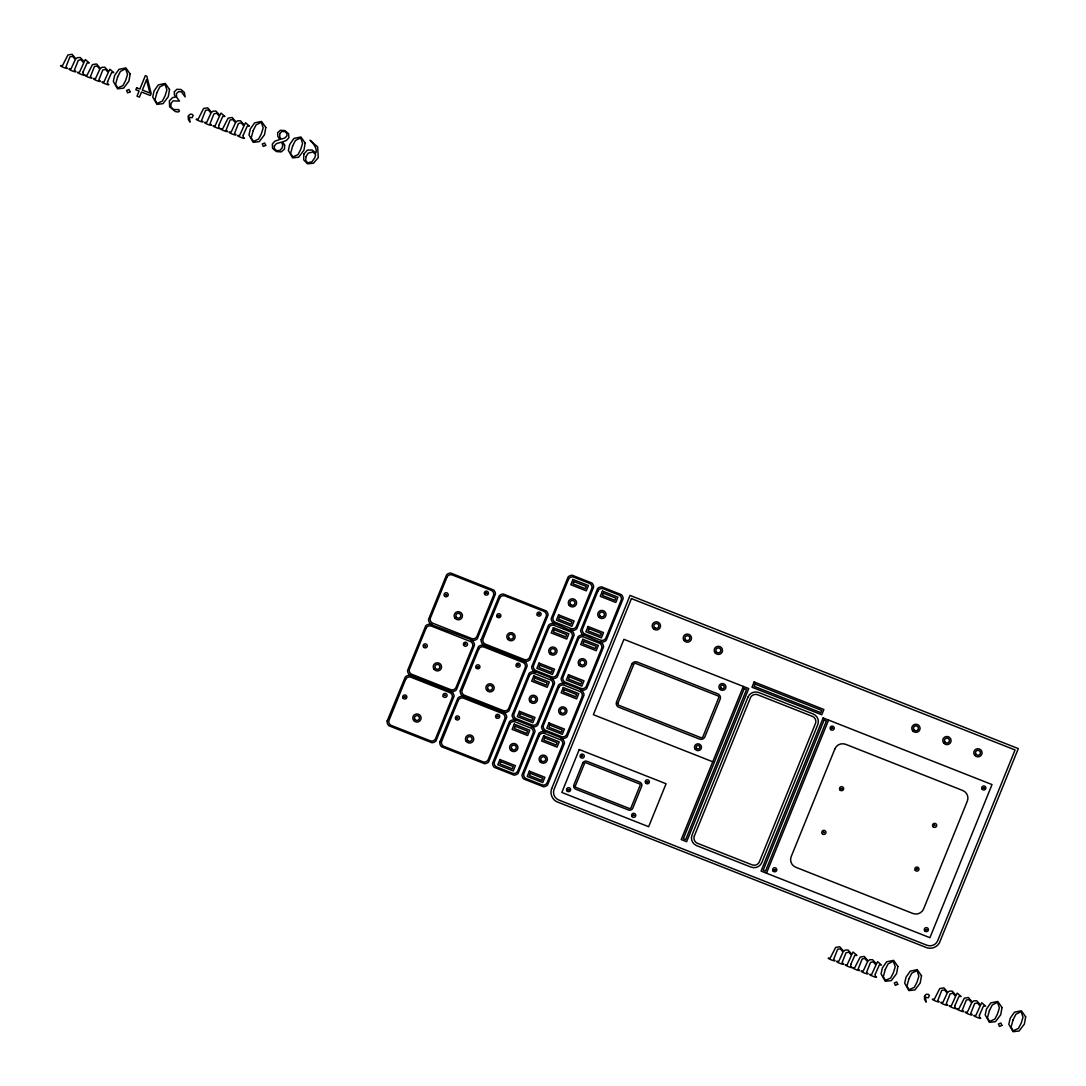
<?xml version="1.0" encoding="UTF-8"?>
<svg xmlns="http://www.w3.org/2000/svg" width="1086" height="1086" viewBox="0 0 1086 1086"><rect width="100%" height="100%" fill="white"/><g stroke="black" fill="none" stroke-linecap="round" stroke-linejoin="round"><path stroke-width="1.5" d="M743.313 686.433L681.221 839.559L686.637 841.691L748.743 688.578L623.921 639.328L593.363 714.683L712.755 761.788M766.485 873.198L828.591 720.086M554.81 623.866L552.665 623.486A5.837 5.688 11.3 0 0 548.579 625.183L531.651 666.899A5.837 5.688 11.3 0 0 533.43 670.904L553.1 678.669A5.837 5.688 11.3 0 0 557.199 676.972L574.114 635.256A5.837 5.688 11.3 0 0 572.336 631.237L552.991 622.685A5.837 5.688 11.3 0 1 551.213 618.667L568.127 576.951A5.837 5.688 11.3 0 1 572.227 575.254L591.884 583.006A5.837 5.688 11.3 0 1 593.662 587.024L576.747 628.74A5.837 5.688 11.3 0 1 572.648 630.437L570.517 630.056M584.268 635.486L582.123 635.106A5.837 5.688 11.3 0 0 578.037 636.803L561.109 678.519A5.837 5.688 11.3 0 0 562.901 682.537L582.558 690.289A5.837 5.688 11.3 0 0 586.657 688.592L603.572 646.876A5.837 5.688 11.3 0 0 601.793 642.858L582.449 634.305A5.837 5.688 11.3 0 1 580.671 630.287L597.585 588.571A5.837 5.688 11.3 0 1 601.685 586.874L621.341 594.639A5.837 5.688 11.3 0 1 623.133 598.644L606.205 640.373A5.837 5.688 11.3 0 1 602.119 642.07L599.974 641.677M432.092 624.681L430.273 623.5A5.837 5.688 11.3 0 1 428.495 619.482L446.631 574.752A5.837 5.688 11.3 0 1 450.731 573.055L493.655 589.997A5.837 5.688 11.3 0 1 495.433 594.001L477.297 638.731A5.837 5.688 11.3 0 1 473.197 640.428L429.812 624.165A5.837 5.688 11.3 0 0 425.712 625.862L407.562 670.591A5.837 5.688 11.3 0 0 409.354 674.61L452.265 691.538A5.837 5.688 11.3 0 0 456.364 689.841L474.501 645.111A5.837 5.688 11.3 0 0 472.722 641.107L470.903 639.925M535.249 672.085L533.117 671.705A5.837 5.688 11.3 0 0 529.018 673.401L512.103 715.117A5.837 5.688 11.3 0 0 513.882 719.136L533.538 726.901A5.837 5.688 11.3 0 0 537.638 725.204L554.552 683.474A5.837 5.688 11.3 0 0 552.774 679.469L550.955 678.288M564.706 683.718L562.575 683.325A5.837 5.688 11.3 0 0 558.475 685.022L541.561 726.751A5.837 5.688 11.3 0 0 543.339 730.756L562.996 738.521A5.837 5.688 11.3 0 0 567.096 736.824L584.01 695.108A5.837 5.688 11.3 0 0 582.232 691.09L580.413 689.909M515.687 720.317L513.556 719.937A5.837 5.688 11.3 0 0 509.456 721.633L492.542 763.349A5.837 5.688 11.3 0 0 494.32 767.368L513.977 775.119A5.837 5.688 11.3 0 0 518.076 773.422L534.991 731.706A5.837 5.688 11.3 0 0 533.212 727.688L531.407 726.507M545.158 731.937L543.014 731.557A5.837 5.688 11.3 0 0 538.914 733.254L521.999 774.97A5.837 5.688 11.3 0 0 523.778 778.988L543.434 786.739A5.837 5.688 11.3 0 0 547.534 785.042L564.462 743.326A5.837 5.688 11.3 0 0 562.67 739.322L560.865 738.141M174.384 91.699L174.357 94.781L175.593 97.048L172.647 97.55L169.362 100.876L169.633 106.781L175.294 111.532L178.172 112.034L179.407 111.166L178.783 109.632L173.488 109.523L170.855 106.849L171.059 103.36L173.041 100.889L179.502 101.107L176.624 97.211L176.407 93.695L178.525 91.658L181.416 91.808L185.136 96.912L184.308 92.378L180.995 89.486L176.842 89.31L174.384 91.699M188.326 116.053L188.312 119.311L189.969 122.134L189.249 117.302L192.154 117.709L193.199 115.401L191.964 114.247L189.928 114.302L188.326 116.053M774.332 869.737L775.132 869.845L774.332 869.737M924.539 996.079L924.512 999.337L926.168 1002.161L925.448 997.328L928.354 997.735L929.399 995.414L928.177 994.274L926.141 994.328L924.539 996.079M633.301 815.287L634.102 815.41L633.301 815.287M274.378 145.904L274.31 148.646L276.604 150.655L279.849 150.533L282.265 147.71L282.672 144.995L281.586 142.13L276.401 143.637L274.378 145.904M284.613 145.198L284.505 149.04L281.26 151.904L276.414 151.565L272.545 148.334L272.342 144.058L274.812 141.207L279.889 139.402L277.84 136.469L277.622 132.75L280.31 130.306L284.776 130.551L288.591 133.659L288.917 137.678L286.487 140.393L282.699 141.832L284.613 145.198M303.849 154.103L303.646 159.751L307.46 163.81L313.392 163.28L318.279 157.606L317.641 146.841C299.682 132.207 319.42 145.13 315.768 152.99L312.184 150.044L307.406 150.072L303.849 154.103M83.065 71.975L82.984 73.957C89.038 77.853 71.798 71.011 79.387 72.463L83.744 62.879L81.029 59.703L78.287 60.327L74.377 70.21C80.948 74.88 63.042 67.78 71.024 68.907L75.314 59.581L72.681 56.404L69.952 56.757L65.907 67.02C72.287 71.309 54.911 64.427 62.445 65.717L67.929 54.952L72.029 54.3L75.952 58.848L77.391 57.626L80.337 57.572L84.287 61.888L85.36 59.554L89.242 62.907L87.097 62.907L83.065 71.975M107.582 81.64L107.487 83.622C113.555 87.518 96.315 80.676 103.889 82.129L108.247 72.545L105.532 69.382L102.79 69.993L98.88 79.875C105.451 84.545 87.545 77.459 95.527 78.572L99.817 69.26L97.183 66.083L94.455 66.422L90.409 76.699C96.803 80.988 79.414 74.106 86.961 75.396L92.446 64.617L96.545 63.965L100.455 68.513L101.908 67.305L104.853 67.251L108.79 71.567L109.862 69.233L113.745 72.586L111.6 72.586L107.582 81.64M218.72 125.501L218.639 127.483C224.693 131.379 207.453 124.523 215.042 125.99L219.399 116.406L216.684 113.229L213.942 113.84L210.032 123.736C216.603 128.406 198.697 121.306 206.679 122.433L210.969 113.107L208.336 109.93L205.607 110.283L201.562 120.546C207.942 124.836 190.566 117.953 198.1 119.243L203.584 108.478L207.684 107.826L211.607 112.374L213.046 111.152L215.992 111.098L219.942 115.415L221.015 113.08L224.897 116.433L222.752 116.433L218.72 125.501M243.237 135.166L243.142 137.148C249.21 141.044 231.97 134.202 239.544 135.655L243.902 126.071L241.187 122.894L238.445 123.519L234.535 133.402C241.106 138.071 223.2 130.985 231.182 132.098L235.472 122.772L232.838 119.609L230.11 119.949L226.064 130.211C232.458 134.515 215.069 127.619 222.616 128.922L228.101 118.143L232.2 117.492L236.11 122.039L237.562 120.817L240.508 120.777L244.445 125.08L245.517 122.745L249.4 126.112L247.255 126.112L243.237 135.166M850.786 964.422L850.691 966.404C856.759 970.3 839.519 963.458 847.094 964.911L851.451 955.327L848.75 952.164L845.994 952.775L842.098 962.671C848.655 967.341 830.749 960.241 838.745 961.354L843.035 952.042L840.388 948.865L837.659 949.205L833.614 959.481C840.007 963.771 822.618 956.888 830.166 958.178L835.65 947.413L839.75 946.748L843.673 951.295L845.112 950.087L848.057 950.033L851.994 954.35L853.067 952.015L856.949 955.368L854.804 955.368L850.786 964.422M875.289 974.101L875.194 976.07C881.262 979.966 864.022 973.124 871.596 974.59L875.968 964.992L873.253 961.829L870.497 962.44L866.601 972.337C873.171 977.006 855.252 969.907 863.248 971.033L867.538 961.707L864.89 958.531L862.175 958.884L858.116 969.146C864.51 973.436 847.134 966.554 854.668 967.843L860.153 957.078L864.252 956.427L868.176 960.974L869.615 959.752L872.56 959.698L876.511 964.015L877.569 961.68L881.465 965.033L879.307 965.033L875.289 974.101M954.933 1005.527L954.838 1007.496C960.906 1011.392 943.666 1004.55 951.241 1006.016L955.599 996.419L952.897 993.256L950.141 993.866L946.245 1003.763C952.802 1008.432 934.897 1001.333 942.892 1002.459L947.182 993.133L944.535 989.957L941.806 990.296L937.761 1000.573C944.155 1004.862 926.779 997.98 934.313 999.269L939.797 988.504L943.897 987.853L947.82 992.4L949.259 991.179L952.205 991.124L956.142 995.441L957.214 993.106L961.11 996.459L958.952 996.459L954.933 1005.527M979.436 1015.193L979.355 1017.175C985.409 1021.071 968.169 1014.215 975.744 1015.682L980.115 1006.098L977.4 1002.921L974.644 1003.532L970.748 1013.428C977.319 1018.098 959.413 1010.998 967.395 1012.125L971.685 1002.799L969.051 999.622L966.323 999.975L962.264 1010.238C968.658 1014.528 951.282 1007.645 958.816 1008.935L964.3 998.17L968.4 997.518L972.323 1002.066L973.762 1000.844L976.708 1000.79L980.658 1005.107L981.73 1002.772L985.613 1006.125L983.454 1006.125L979.436 1015.193M387.173 720.955L387.132 721.756A5.837 5.688 11.3 0 0 388.91 725.774L431.821 742.702A5.837 5.688 11.3 0 0 435.92 741.005L454.07 696.275A5.837 5.688 11.3 0 0 452.278 692.257L409.368 675.329A5.837 5.688 11.3 0 0 405.268 677.026L387.173 720.955M439.816 741.928L439.776 742.729A5.837 5.688 11.3 0 0 441.554 746.747L484.478 763.675A5.837 5.688 11.3 0 0 488.578 761.978L506.714 717.249A5.837 5.688 11.3 0 0 504.936 713.23L462.012 696.302A5.837 5.688 11.3 0 0 457.912 697.999L439.816 741.928M460.26 690.764L460.22 691.565A5.837 5.688 11.3 0 0 461.998 695.583L504.909 712.511A5.837 5.688 11.3 0 0 509.008 710.814L527.158 666.085A5.837 5.688 11.3 0 0 525.366 662.066L482.455 645.138A5.837 5.688 11.3 0 0 478.356 646.835L460.26 690.764M481.179 639.654L481.139 640.455A5.837 5.688 11.3 0 0 482.917 644.473L525.841 661.401A5.837 5.688 11.3 0 0 529.941 659.704L548.077 614.975A5.837 5.688 11.3 0 0 546.299 610.956L503.375 594.028A5.837 5.688 11.3 0 0 499.288 595.725L481.179 639.654M575.308 786.033L575.295 786.196A1.67 1.615 11.3 0 0 575.797 787.336L629.704 808.608A1.67 1.615 11.3 0 0 630.871 808.12L640.197 785.124A1.67 1.615 11.3 0 0 639.695 783.97L585.788 762.711A1.67 1.615 11.3 0 0 584.621 763.187L575.308 786.033M617.907 703.239L617.893 703.511A2.498 2.43 11.3 0 0 618.653 705.221L701.054 737.733A2.498 2.43 11.3 0 0 702.805 737.014L718.783 697.606A2.498 2.43 11.3 0 0 718.022 695.895L635.622 663.383A2.498 2.43 11.3 0 0 633.871 664.103L617.907 703.239M444.608 695.325L445.396 695.474L444.608 695.325M465.052 644.161L465.84 644.31L465.079 644.066M485.971 593.051L486.772 593.2L485.971 593.051M497.252 716.298L498.053 716.448L497.252 716.298M517.696 665.134L518.484 665.284L517.696 665.134M538.629 614.024L539.416 614.174L538.629 614.024M279.876 133.551L279.713 136.714L281.03 139.157L284.803 138.017L286.948 135.831L286.88 133.361L284.899 131.569L281.763 131.487L279.876 133.551M925.951 929.548L926.752 929.697L925.951 929.548M568.195 789.549L568.969 789.753L568.195 789.549M823.487 832.27L824.26 832.487L823.487 832.27M831.781 728.041L832.555 728.272L831.781 728.041M306.198 156.37L305.587 160.253L307.623 162.819L311.954 161.814L314.954 157.47L315.592 154.592L312.972 151.972L308.275 153.099L306.198 156.37M130.171 73.997L128.867 81.178L123.628 88.115L117.559 88.835L113.338 81.423L114.654 75.436L118.931 69.355L125.881 67.916L130.171 73.997M169.552 89.527L168.262 96.722L163.022 103.659L156.941 104.365L152.719 96.966L154.049 90.98L158.312 84.898L165.262 83.459L169.552 89.527M265.826 127.524L264.522 134.705L259.282 141.642L253.214 142.361L248.993 134.949L250.309 128.963L254.586 122.881L261.536 121.442L265.826 127.524M305.207 143.053L303.917 150.248L298.677 157.185L292.596 157.891L288.374 150.492L289.704 144.506L293.967 138.411L300.917 136.985L305.207 143.053M897.878 966.445L896.588 973.64L891.348 980.577L885.28 981.282L881.058 973.87L882.375 967.897L886.638 961.802L893.602 960.363L897.878 966.445M921.512 975.771L920.209 982.966L914.982 989.903L908.901 990.608L904.679 983.197L906.009 977.21L910.272 971.128L917.222 969.689L921.512 975.771M1002.025 1007.537L1000.735 1014.731L995.495 1021.668L989.427 1022.374L985.206 1014.962L986.522 1008.989L990.799 1002.894L997.749 1001.468L1002.025 1007.537M1025.659 1016.863L1024.37 1024.057L1019.13 1030.994L1013.062 1031.7L1008.826 1024.288L1010.156 1018.315L1014.419 1012.22L1021.369 1010.781L1025.659 1016.863M841.216 788.545L841.976 788.803L841.216 788.545M916.53 868.963L917.29 869.221L916.53 868.963M581.811 755.965L582.558 756.263L581.852 755.883M646.93 781.662L647.677 781.961L646.93 781.662M934.259 825.238L935.005 825.536L934.299 825.143M983.414 787.839L984.16 788.124L983.414 787.839M404.413 696.859L405.159 697.158L404.413 696.859M424.843 645.695L425.59 645.994L424.897 645.613M445.776 594.585L446.522 594.884L445.776 594.585M457.057 717.832L457.803 718.131L457.111 717.737M477.501 666.668L478.247 666.967L477.501 666.668M498.42 615.558L499.166 615.857L498.42 615.558M117.573 76.984L115.591 84.287L117.722 87.925L122.949 85.577L125.677 80.35L127.537 74.323L125.637 68.757L120.424 71.377L117.573 76.984M156.954 92.527L154.972 99.831L157.103 103.455L162.33 101.12L165.058 95.894L166.918 89.867L165.018 84.287L159.805 86.921L156.954 92.527M253.228 130.51L251.246 137.813L253.377 141.438L258.604 139.103L261.332 133.877L263.192 127.849L261.292 122.284L256.079 124.904L253.228 130.51M292.609 146.053L290.627 153.357L292.758 156.981L297.985 154.646L300.713 149.42L302.573 143.393L300.673 137.813L295.46 140.447L292.609 146.053M885.28 969.431L883.298 976.735L885.429 980.373L890.669 978.024L893.384 972.812L895.244 966.771L893.344 961.205L888.144 963.839L885.28 969.431M908.914 978.757L906.932 986.061L909.063 989.699L914.29 987.35L917.018 982.138L918.878 976.097L916.978 970.531L911.765 973.165L908.914 978.757M989.427 1010.537L987.445 1017.826L989.577 1021.464L994.817 1019.13L997.532 1013.903L999.392 1007.876L997.491 1002.297L992.292 1004.93L989.427 1010.537M1013.062 1019.849L1011.08 1027.152L1013.211 1030.79L1018.437 1028.442L1021.166 1023.229L1023.026 1017.188L1021.125 1011.623L1015.912 1014.256L1013.062 1019.849M551.715 788.545L551.308 789.78A10.846 10.561 11.3 0 0 556.575 801.644L927.308 947.929A10.846 10.561 11.3 0 0 939.404 942.919L1018.301 748.607L630.043 595.413L551.715 788.545M694.375 835.921L694.117 836.709A5.837 5.688 11.3 0 0 696.954 843.089L752.625 865.053A5.837 5.688 11.3 0 0 759.141 862.352L815.681 722.937A5.837 5.688 11.3 0 0 812.857 716.556L757.173 694.578A5.837 5.688 11.3 0 0 750.657 697.28L694.375 835.921M136.66 87.817L135.859 89.799L139.076 91.075L136.999 96.165L139.442 97.129L141.519 92.038L150.37 95.527L151.185 93.545L146.8 76.196L145.334 75.626L139.877 89.079L136.66 87.817M146.556 79.685L142.347 90.057L149.909 93.043L146.556 79.685M426.024 628.332L409.531 669.03A4.168 4.059 11.3 0 0 411.879 674.325L450.636 689.61A4.168 4.059 11.3 0 0 456.039 687.384L472.546 646.686A4.168 4.059 11.3 0 0 470.197 641.392L431.427 626.093A4.168 4.059 11.3 0 0 426.024 628.332M405.594 679.497L389.087 720.181A4.168 4.059 11.3 0 0 391.435 725.489L430.192 740.774A4.168 4.059 11.3 0 0 435.608 738.534L452.102 697.85A4.168 4.059 11.3 0 0 449.753 692.556L410.997 677.257A4.168 4.059 11.3 0 0 405.594 679.497M446.957 577.223L430.45 617.92A4.168 4.059 11.3 0 0 432.798 623.215L471.568 638.5A4.168 4.059 11.3 0 0 476.971 636.274L493.465 595.576A4.168 4.059 11.3 0 0 491.116 590.282L452.36 574.983A4.168 4.059 11.3 0 0 446.957 577.223M478.682 649.306L462.174 689.99A4.168 4.059 11.3 0 0 464.523 695.298L503.28 710.583A4.168 4.059 11.3 0 0 508.696 708.343L525.19 667.659A4.168 4.059 11.3 0 0 522.841 662.365L484.084 647.066A4.168 4.059 11.3 0 0 478.682 649.306M499.601 598.196L483.107 638.88A4.168 4.059 11.3 0 0 485.456 644.188L524.212 659.473A4.168 4.059 11.3 0 0 529.615 657.234L546.122 616.549A4.168 4.059 11.3 0 0 543.774 611.255L505.004 595.956A4.168 4.059 11.3 0 0 499.601 598.196M458.238 700.47L441.73 741.154A4.168 4.059 11.3 0 0 444.079 746.449L482.849 761.748A4.168 4.059 11.3 0 0 488.252 759.508L504.746 718.823A4.168 4.059 11.3 0 0 502.397 713.529L463.641 698.23A4.168 4.059 11.3 0 0 458.238 700.47M509.782 724.104L494.497 761.775A4.168 4.059 11.3 0 0 496.845 767.069L512.348 773.191A4.168 4.059 11.3 0 0 517.764 770.951L533.036 733.281A4.168 4.059 11.3 0 0 530.687 727.987L515.185 721.864A4.168 4.059 11.3 0 0 509.782 724.104M529.33 675.872L514.058 713.556A4.168 4.059 11.3 0 0 516.407 718.851L531.909 724.959A4.168 4.059 11.3 0 0 537.312 722.733L552.598 685.049A4.168 4.059 11.3 0 0 550.249 679.755L534.746 673.632A4.168 4.059 11.3 0 0 529.33 675.872M548.892 627.64L533.62 665.324A4.168 4.059 11.3 0 0 535.968 670.619L551.471 676.741A4.168 4.059 11.3 0 0 556.874 674.501L572.146 636.817A4.168 4.059 11.3 0 0 569.797 631.523L554.294 625.414A4.168 4.059 11.3 0 0 548.892 627.64M568.453 579.422L553.168 617.092A4.168 4.059 11.3 0 0 555.516 622.4L571.032 628.509A4.168 4.059 11.3 0 0 576.435 626.269L591.707 588.598A4.168 4.059 11.3 0 0 589.359 583.304L573.856 577.182A4.168 4.059 11.3 0 0 568.453 579.422M499.899 759.535L497.768 764.815L513.271 770.938L515.416 765.657L499.899 759.535M514.262 724.118L512.13 729.398L527.633 735.521L529.778 730.24L514.262 724.118M519.461 711.316L517.316 716.584L532.832 722.706L534.964 717.425L519.461 711.316M533.823 675.899L531.678 681.166L547.195 687.289L549.326 682.008L533.823 675.899M539.023 663.084L536.878 668.365L552.38 674.474L554.525 669.207L539.023 663.084M553.385 627.667L551.24 632.948L566.743 639.057L568.888 633.79L553.385 627.667M558.571 614.852L556.439 620.133L571.942 626.255L574.087 620.975L558.571 614.852M572.933 579.449L570.802 584.716L586.304 590.838L588.449 585.558L572.933 579.449M500.85 761.653L499.927 763.92L512.334 768.807L513.244 766.553L500.85 761.653M515.212 726.235L514.289 728.502L526.696 733.403L527.606 731.136L515.212 726.235M520.398 713.434L519.488 715.688L531.882 720.588L532.805 718.321L520.398 713.434M534.76 678.017L533.85 680.27L546.244 685.171L547.168 682.904L534.76 678.017M539.959 665.202L539.036 667.469L551.444 672.356L552.367 670.103L539.959 665.202M554.322 629.785L553.398 632.052L565.806 636.939L566.729 634.686L554.322 629.785M559.521 616.984L558.598 619.237L571.005 624.138L571.915 621.871L559.521 616.984M573.883 581.567L572.96 583.82L585.368 588.721L586.277 586.454L573.883 581.567M539.24 735.724L523.954 773.395A4.168 4.059 11.3 0 0 526.303 778.703L541.819 784.811A4.168 4.059 11.3 0 0 547.222 782.572L562.494 744.901A4.168 4.059 11.3 0 0 560.145 739.607L544.643 733.484A4.168 4.059 11.3 0 0 539.24 735.724M558.801 687.492L543.516 725.177A4.168 4.059 11.3 0 0 545.864 730.471L561.367 736.593A4.168 4.059 11.3 0 0 566.77 734.353L582.055 696.669A4.168 4.059 11.3 0 0 579.707 691.375L564.204 685.252A4.168 4.059 11.3 0 0 558.801 687.492M578.349 639.274L563.077 676.945A4.168 4.059 11.3 0 0 565.426 682.239L580.929 688.361A4.168 4.059 11.3 0 0 586.331 686.121L601.617 648.451A4.168 4.059 11.3 0 0 599.268 643.156L583.752 637.034A4.168 4.059 11.3 0 0 578.349 639.274M597.911 591.042L582.625 628.726A4.168 4.059 11.3 0 0 584.974 634.02L600.49 640.129A4.168 4.059 11.3 0 0 605.893 637.903L621.165 600.219A4.168 4.059 11.3 0 0 618.816 594.924L603.314 588.802A4.168 4.059 11.3 0 0 597.911 591.042M529.357 771.169L527.226 776.436L542.728 782.558L544.873 777.277L529.357 771.169M543.719 735.751L541.588 741.019L557.091 747.141L559.236 741.86L543.719 735.751M548.919 722.937L546.787 728.217L562.29 734.326L564.421 729.059L548.919 722.937M563.281 687.519L561.15 692.8L576.652 698.909L578.784 693.642L563.281 687.519M568.48 674.705L566.335 679.985L581.838 686.108L583.983 680.827L568.48 674.705M582.843 639.287L580.698 644.568L596.2 650.69L598.345 645.41L582.843 639.287M588.042 626.486L585.897 631.753L601.4 637.876L603.544 632.595L588.042 626.486M602.404 591.069L600.259 596.336L615.762 602.458L617.907 597.178L602.404 591.069M530.307 773.286L529.384 775.54L541.792 780.44L542.701 778.173L530.307 773.286M544.67 737.869L543.747 740.123L556.154 745.023L557.064 742.756L544.67 737.869M549.855 725.054L548.946 727.321L561.353 732.208L562.263 729.955L549.855 725.054M564.218 689.637L563.308 691.904L575.716 696.791L576.625 694.538L564.218 689.637M569.417 676.822L568.507 679.089L580.901 683.99L581.824 681.723L569.417 676.822M583.779 641.405L582.87 643.672L595.264 648.573L596.187 646.306L583.779 641.405M588.979 628.604L588.055 630.857L600.463 635.758L601.386 633.491L588.979 628.604M603.341 593.187L602.418 595.44L614.825 600.341L615.748 598.074L603.341 593.187M631.441 598.59L554.077 789.386A8.335 8.118 11.3 0 0 558.774 799.988L926.874 945.227A8.335 8.118 11.3 0 0 937.68 940.747L1015.057 749.951L631.441 598.59M579.245 749.503L561.829 792.454L648.654 826.704L666.071 783.753L579.245 749.503M582.72 763.105L573.856 784.961A3.339 3.244 11.3 0 0 575.729 789.196L628.455 809.993A3.339 3.244 11.3 0 0 632.771 808.201L641.636 786.359A3.339 3.244 11.3 0 0 639.763 782.11L587.037 761.313A3.339 3.244 11.3 0 0 582.72 763.105M631.78 664.279L616.509 701.963A4.168 4.059 11.3 0 0 618.857 707.257L699.479 739.077A4.168 4.059 11.3 0 0 704.882 736.837L720.167 699.153A4.168 4.059 11.3 0 0 717.819 693.859L637.197 662.053A4.168 4.059 11.3 0 0 631.78 664.279M744.249 688.551L683.379 838.663L685.7 839.573L746.571 689.474L744.249 688.551M748.01 697.036L692.026 835.08A8.335 8.118 11.3 0 0 696.723 845.668L750.983 867.09A8.335 8.118 11.3 0 0 761.788 862.61L817.785 724.566A8.335 8.118 11.3 0 0 813.088 713.964L758.815 692.556A8.335 8.118 11.3 0 0 748.01 697.036M754.118 681.954L751.974 687.234L821.749 714.764L823.894 709.484L754.118 681.954M755.055 684.071L754.146 686.338L820.812 712.647L821.722 710.38L755.055 684.071M823.161 717.941L761.069 871.067L929.928 937.693L992.02 784.567L823.161 717.941M824.098 720.059L763.227 870.171L765.549 871.081L826.419 720.982L824.098 720.059M834.93 748.811L791.165 856.718A8.335 8.118 11.3 0 0 795.862 867.307L912.783 913.448A8.335 8.118 11.3 0 0 923.589 908.968L967.355 801.061A8.335 8.118 11.3 0 0 962.658 790.459L845.736 744.331A8.335 8.118 11.3 0 0 834.93 748.811M130.076 91.876L127.632 92.88L126.573 90.491L129.003 89.486L130.076 91.876M265.731 145.402L263.287 146.406L262.228 144.017L264.658 143.013L265.731 145.402M897.783 984.323L895.339 985.341L894.294 982.952L896.71 981.948L897.783 984.323M1001.93 1025.415L999.487 1026.433L998.441 1024.044L1000.858 1023.039L1001.93 1025.415M423.581 647.093A2.091 2.036 11.3 0 0 427.151 646.618A2.091 2.036 11.3 0 0 424.925 643.835A2.091 2.036 11.3 0 0 423.581 647.093M463.722 645.369A2.091 2.036 11.3 0 0 467.319 645.125A2.091 2.036 11.3 0 0 465.283 642.206A2.091 2.036 11.3 0 0 463.722 645.369M434.061 669.275A4.168 4.059 11.3 0 0 441.228 668.474A4.168 4.059 11.3 0 0 436.871 662.813A4.168 4.059 11.3 0 0 434.061 669.275M435.405 668.297A2.484 2.43 11.3 0 0 439.681 667.822A2.484 2.43 11.3 0 0 437.074 664.442A2.484 2.43 11.3 0 0 435.405 668.297M444.513 595.983A2.091 2.036 11.3 0 0 448.084 595.508A2.091 2.036 11.3 0 0 445.857 592.725A2.091 2.036 11.3 0 0 444.513 595.983M484.655 594.259A2.091 2.036 11.3 0 0 488.252 594.015A2.091 2.036 11.3 0 0 486.202 591.096A2.091 2.036 11.3 0 0 484.655 594.259M454.993 618.165A4.168 4.059 11.3 0 0 462.147 617.364A4.168 4.059 11.3 0 0 457.803 611.703A4.168 4.059 11.3 0 0 454.993 618.165M456.337 617.187A2.484 2.43 11.3 0 0 460.6 616.712A2.484 2.43 11.3 0 0 458.007 613.332A2.484 2.43 11.3 0 0 456.337 617.187M403.15 698.244A2.091 2.036 11.3 0 0 406.721 697.782A2.091 2.036 11.3 0 0 404.481 694.986A2.091 2.036 11.3 0 0 403.15 698.244M443.292 696.533A2.091 2.036 11.3 0 0 446.889 696.289A2.091 2.036 11.3 0 0 444.839 693.37A2.091 2.036 11.3 0 0 443.292 696.533M413.63 720.439A4.168 4.059 11.3 0 0 420.784 719.638A4.168 4.059 11.3 0 0 416.427 713.977A4.168 4.059 11.3 0 0 413.63 720.439M414.961 719.461A2.484 2.43 11.3 0 0 419.237 718.986A2.484 2.43 11.3 0 0 416.644 715.606A2.484 2.43 11.3 0 0 414.961 719.461M497.157 616.943A2.091 2.036 11.3 0 0 500.727 616.481A2.091 2.036 11.3 0 0 498.501 613.699A2.091 2.036 11.3 0 0 497.157 616.943M537.298 615.233A2.091 2.036 11.3 0 0 540.896 614.988A2.091 2.036 11.3 0 0 538.86 612.07A2.091 2.036 11.3 0 0 537.298 615.233M507.637 639.138A4.168 4.059 11.3 0 0 514.805 638.337A4.168 4.059 11.3 0 0 510.447 632.676A4.168 4.059 11.3 0 0 507.637 639.138M508.981 638.161A2.484 2.43 11.3 0 0 513.257 637.686A2.484 2.43 11.3 0 0 510.651 634.305A2.484 2.43 11.3 0 0 508.981 638.161M476.238 668.053A2.091 2.036 11.3 0 0 479.808 667.591A2.091 2.036 11.3 0 0 477.568 664.808A2.091 2.036 11.3 0 0 476.238 668.053M516.379 666.342A2.091 2.036 11.3 0 0 519.977 666.098A2.091 2.036 11.3 0 0 517.927 663.179A2.091 2.036 11.3 0 0 516.379 666.342M486.718 690.248A4.168 4.059 11.3 0 0 493.872 689.447A4.168 4.059 11.3 0 0 489.514 683.786A4.168 4.059 11.3 0 0 486.718 690.248M488.048 689.271A2.484 2.43 11.3 0 0 492.325 688.795A2.484 2.43 11.3 0 0 489.732 685.415A2.484 2.43 11.3 0 0 488.048 689.271M455.794 719.217A2.091 2.036 11.3 0 0 459.364 718.756A2.091 2.036 11.3 0 0 457.138 715.959A2.091 2.036 11.3 0 0 455.794 719.217M495.935 717.507A2.091 2.036 11.3 0 0 499.533 717.262A2.091 2.036 11.3 0 0 497.483 714.344A2.091 2.036 11.3 0 0 495.935 717.507M466.274 741.412A4.168 4.059 11.3 0 0 473.428 740.611A4.168 4.059 11.3 0 0 469.071 734.95A4.168 4.059 11.3 0 0 466.274 741.412M467.618 740.435A2.484 2.43 11.3 0 0 471.881 739.946A2.484 2.43 11.3 0 0 469.288 736.579A2.484 2.43 11.3 0 0 467.618 740.435M974.536 755.109A4.168 4.059 11.3 0 0 981.717 754.512A4.168 4.059 11.3 0 0 977.549 748.729A4.168 4.059 11.3 0 0 974.536 755.109M943.775 743.177A4.168 4.059 11.3 0 0 950.861 741.928A4.168 4.059 11.3 0 0 946.15 736.552A4.168 4.059 11.3 0 0 943.775 743.177M912.661 730.81A4.168 4.059 11.3 0 0 919.788 729.846A4.168 4.059 11.3 0 0 915.294 724.294A4.168 4.059 11.3 0 0 912.661 730.81M653.541 628.875A4.168 4.059 11.3 0 0 660.424 626.798A4.168 4.059 11.3 0 0 655.075 622.006A4.168 4.059 11.3 0 0 653.541 628.875M683.936 640.414A4.168 4.059 11.3 0 0 691.13 639.898A4.168 4.059 11.3 0 0 687.004 634.075A4.168 4.059 11.3 0 0 683.936 640.414M714.955 652.672A4.168 4.059 11.3 0 0 722.149 652.116A4.168 4.059 11.3 0 0 717.995 646.319A4.168 4.059 11.3 0 0 714.955 652.672M975.907 754.173A2.484 2.43 11.3 0 0 980.196 753.82A2.484 2.43 11.3 0 0 977.699 750.372A2.484 2.43 11.3 0 0 975.907 754.173M945.037 742.118A2.484 2.43 11.3 0 0 949.273 741.371A2.484 2.43 11.3 0 0 946.463 738.168A2.484 2.43 11.3 0 0 945.037 742.118M913.964 729.806A2.484 2.43 11.3 0 0 918.227 729.222A2.484 2.43 11.3 0 0 915.552 725.91A2.484 2.43 11.3 0 0 913.964 729.806M654.682 627.681A2.484 2.43 11.3 0 0 658.781 626.432A2.484 2.43 11.3 0 0 655.591 623.581A2.484 2.43 11.3 0 0 654.682 627.681M685.32 639.491A2.484 2.43 11.3 0 0 689.61 639.192A2.484 2.43 11.3 0 0 687.153 635.717A2.484 2.43 11.3 0 0 685.32 639.491M716.326 651.736A2.484 2.43 11.3 0 0 720.615 651.41A2.484 2.43 11.3 0 0 718.145 647.948A2.484 2.43 11.3 0 0 716.326 651.736M719.624 688.945A3.502 3.407 11.3 0 0 725.638 688.32A3.502 3.407 11.3 0 0 722.014 683.542A3.502 3.407 11.3 0 0 719.624 688.945M695.189 749.259A3.502 3.407 11.3 0 0 701.203 748.566A3.502 3.407 11.3 0 0 697.524 743.829A3.502 3.407 11.3 0 0 695.189 749.259M720.968 687.981A1.819 1.778 11.3 0 0 724.09 687.655A1.819 1.778 11.3 0 0 722.204 685.171A1.819 1.778 11.3 0 0 720.968 687.981M696.533 748.281A1.819 1.778 11.3 0 0 699.655 747.915A1.819 1.778 11.3 0 0 697.741 745.458A1.819 1.778 11.3 0 0 696.533 748.281M632.025 816.536A2.091 2.036 11.3 0 0 635.609 816.17A2.091 2.036 11.3 0 0 633.464 813.319A2.091 2.036 11.3 0 0 632.025 816.536M645.668 783.06A2.091 2.036 11.3 0 0 649.238 782.572A2.091 2.036 11.3 0 0 646.998 779.802A2.091 2.036 11.3 0 0 645.668 783.06M567.123 791.083A2.091 2.036 11.3 0 0 570.598 790.187A2.091 2.036 11.3 0 0 568.032 787.689A2.091 2.036 11.3 0 0 567.123 791.083M580.548 757.363A2.091 2.036 11.3 0 0 584.119 756.888A2.091 2.036 11.3 0 0 581.865 754.105A2.091 2.036 11.3 0 0 580.548 757.363M982.165 789.237A2.091 2.036 11.3 0 0 985.721 788.748A2.091 2.036 11.3 0 0 983.482 785.965A2.091 2.036 11.3 0 0 982.165 789.237M830.681 729.561A2.091 2.036 11.3 0 0 834.17 728.72A2.091 2.036 11.3 0 0 831.645 726.181A2.091 2.036 11.3 0 0 830.681 729.561M773.069 870.999A2.091 2.036 11.3 0 0 776.653 870.605A2.091 2.036 11.3 0 0 774.467 867.768A2.091 2.036 11.3 0 0 773.069 870.999M924.634 930.743A2.091 2.036 11.3 0 0 928.231 930.512A2.091 2.036 11.3 0 0 926.195 927.593A2.091 2.036 11.3 0 0 924.634 930.743M822.387 833.79A2.091 2.036 11.3 0 0 825.876 832.948A2.091 2.036 11.3 0 0 823.351 830.41A2.091 2.036 11.3 0 0 822.387 833.79M915.322 870.402A2.091 2.036 11.3 0 0 918.878 869.777A2.091 2.036 11.3 0 0 916.516 867.09A2.091 2.036 11.3 0 0 915.322 870.402M932.996 826.636A2.091 2.036 11.3 0 0 936.566 826.147A2.091 2.036 11.3 0 0 934.327 823.364A2.091 2.036 11.3 0 0 932.996 826.636M840.048 790.024A2.091 2.036 11.3 0 0 843.578 789.332A2.091 2.036 11.3 0 0 841.175 786.685A2.091 2.036 11.3 0 0 840.048 790.024M510.624 750.168A4.168 4.059 11.3 0 0 517.71 748.878A4.168 4.059 11.3 0 0 512.959 743.53A4.168 4.059 11.3 0 0 510.624 750.168M511.9 749.109A2.484 2.43 11.3 0 0 516.121 748.335A2.484 2.43 11.3 0 0 513.284 745.145A2.484 2.43 11.3 0 0 511.9 749.109M530.185 701.95A4.168 4.059 11.3 0 0 537.271 700.66A4.168 4.059 11.3 0 0 532.52 695.298A4.168 4.059 11.3 0 0 530.185 701.95M531.448 700.877A2.484 2.43 11.3 0 0 535.683 700.103A2.484 2.43 11.3 0 0 532.846 696.913A2.484 2.43 11.3 0 0 531.448 700.877M549.747 653.718A4.168 4.059 11.3 0 0 556.819 652.428A4.168 4.059 11.3 0 0 552.082 647.08A4.168 4.059 11.3 0 0 549.747 653.718M551.009 652.645A2.484 2.43 11.3 0 0 555.231 651.885A2.484 2.43 11.3 0 0 552.407 648.695A2.484 2.43 11.3 0 0 551.009 652.645M569.308 605.486A4.168 4.059 11.3 0 0 576.381 604.196A4.168 4.059 11.3 0 0 571.643 598.848A4.168 4.059 11.3 0 0 569.308 605.486M570.571 604.427A2.484 2.43 11.3 0 0 574.793 603.653A2.484 2.43 11.3 0 0 571.955 600.463A2.484 2.43 11.3 0 0 570.571 604.427M540.095 761.788A4.168 4.059 11.3 0 0 547.168 760.512A4.168 4.059 11.3 0 0 542.43 755.15A4.168 4.059 11.3 0 0 540.095 761.788M541.357 760.729A2.484 2.43 11.3 0 0 545.579 759.956A2.484 2.43 11.3 0 0 542.742 756.766A2.484 2.43 11.3 0 0 541.357 760.729M559.643 713.57A4.168 4.059 11.3 0 0 566.729 712.28A4.168 4.059 11.3 0 0 561.978 706.932A4.168 4.059 11.3 0 0 559.643 713.57M560.919 712.497A2.484 2.43 11.3 0 0 565.141 711.737A2.484 2.43 11.3 0 0 562.304 708.534A2.484 2.43 11.3 0 0 560.919 712.497M579.205 665.338A4.168 4.059 11.3 0 0 586.291 664.048A4.168 4.059 11.3 0 0 581.539 658.7A4.168 4.059 11.3 0 0 579.205 665.338M580.467 664.279A2.484 2.43 11.3 0 0 584.689 663.505A2.484 2.43 11.3 0 0 581.865 660.315A2.484 2.43 11.3 0 0 580.467 664.279M598.766 617.12A4.168 4.059 11.3 0 0 605.839 615.83A4.168 4.059 11.3 0 0 601.101 610.468A4.168 4.059 11.3 0 0 598.766 617.12M600.029 616.047A2.484 2.43 11.3 0 0 604.25 615.273A2.484 2.43 11.3 0 0 601.427 612.083A2.484 2.43 11.3 0 0 600.029 616.047"/></g></svg>
